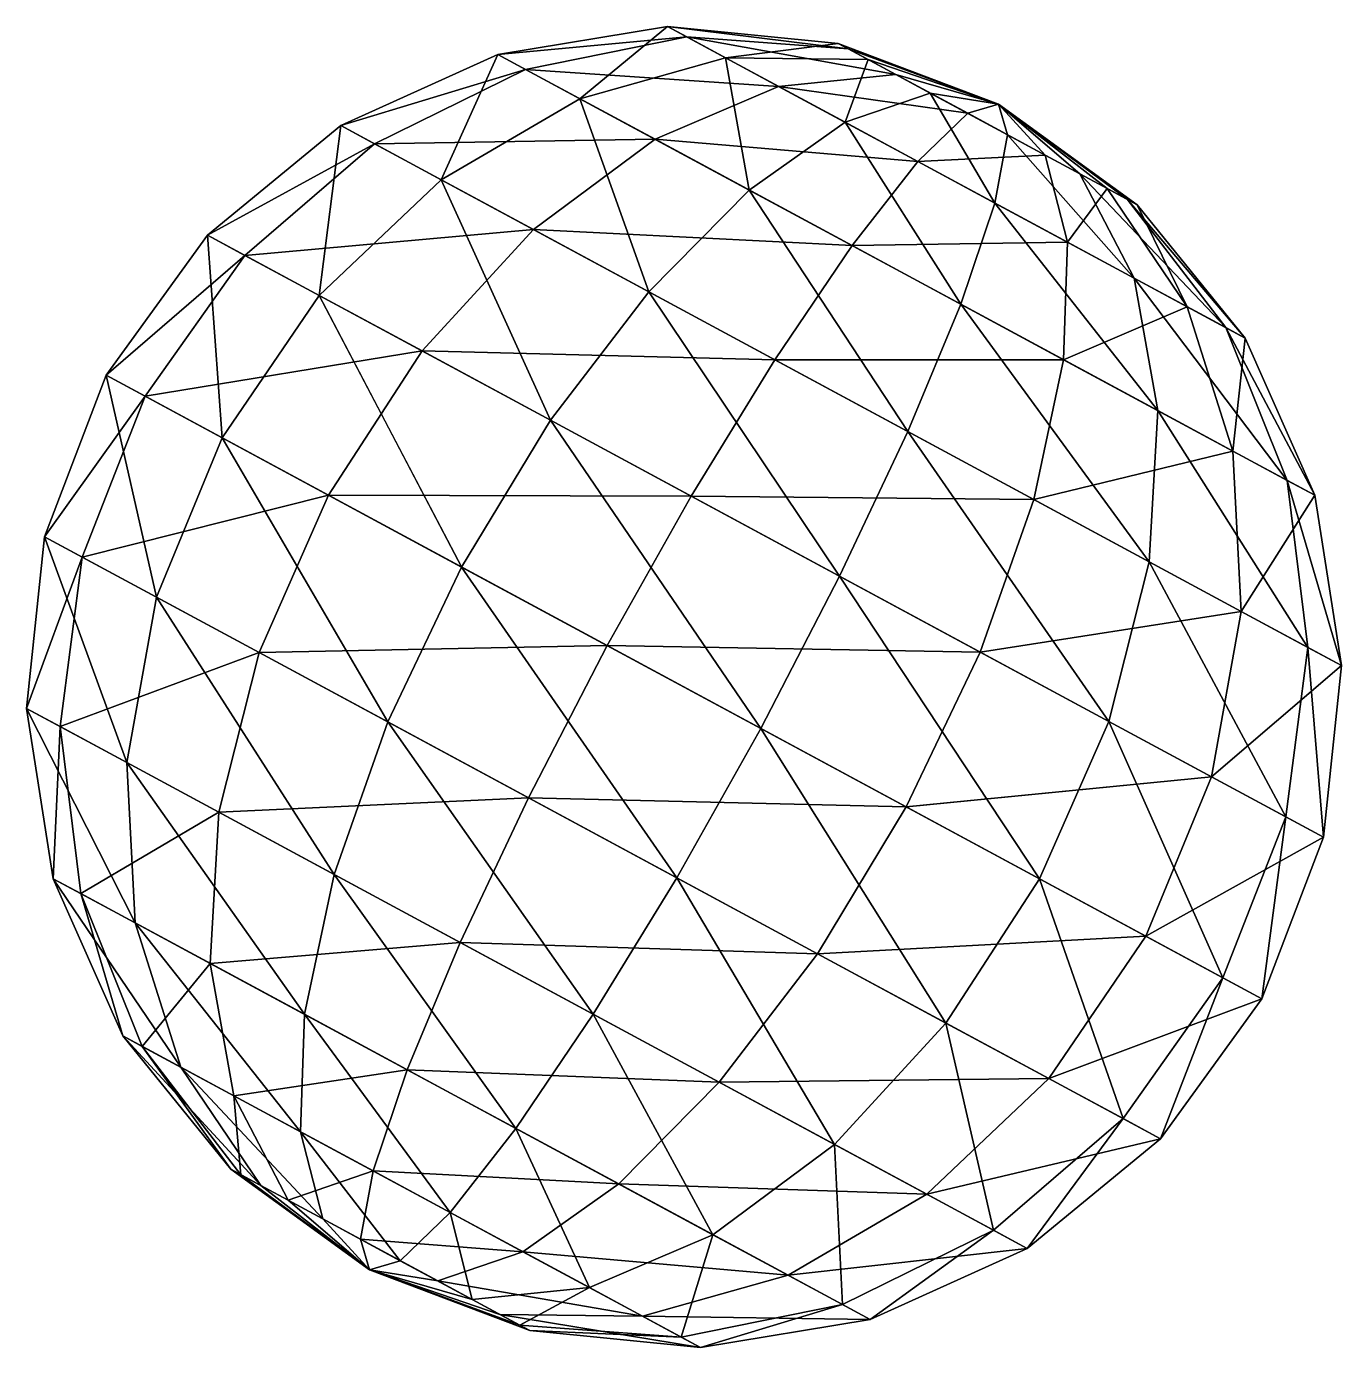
# Model space of a CAD drawing. Header units: metres. Extents: x -386 to 289, y -317 to 299.
# Drawn here: x 115.7 to 175.3, y -211.6 to -151.7 of the extents above; entities that cross this region are included whole.
import ezdxf

# ---------------------------------------------------------------- set-up
doc = ezdxf.new("R2010")
doc.units = ezdxf.units.M

msp = doc.modelspace()

# ---------------------------------------------------------------- linework, layer by layer
for points in [[(145.63324, -152.20924, -435.0948), (137.06598, -153.00389, -426.57626), (144.75018, -151.73277, -427.39532), (144.75029, -151.73267, -427.39523)], [(144.75018, -151.73277, -427.39532), (137.06598, -153.00389, -426.57626), (140.77583, -155.00562, -416.4369), (140.77594, -155.00551, -416.4368)], [(144.75018, -151.73277, -427.39532), (140.77583, -155.00562, -416.4369), (147.37344, -153.14821, -420.22568), (147.37355, -153.1481, -420.2256)], [(152.9425, -152.74765, -432.33466), (145.63324, -152.20924, -435.0948), (144.75018, -151.73277, -427.39532), (144.75029, -151.73267, -427.39523)], [(152.9425, -152.74765, -432.33466), (144.75018, -151.73277, -427.39532), (152.4854, -152.50102, -428.34912), (152.4855, -152.50092, -428.34903)], [(152.4854, -152.50102, -428.34912), (144.75018, -151.73277, -427.39532), (147.37344, -153.14821, -420.22568), (147.37355, -153.1481, -420.2256)], [(145.63324, -152.20924, -435.0948), (138.31482, -153.67773, -437.46497), (137.06598, -153.00389, -426.57626), (137.06609, -153.00378, -426.57617)], [(149.786, -154.44995, -441.26102), (138.31482, -153.67773, -437.46497), (145.63324, -152.20924, -435.0948), (145.63335, -152.20914, -435.0947)], [(155.09213, -153.90753, -435.52655), (149.786, -154.44995, -441.26102), (145.63324, -152.20924, -435.0948), (145.63335, -152.20914, -435.0947)], [(155.09213, -153.90753, -435.52655), (145.63324, -152.20924, -435.0948), (152.9425, -152.74765, -432.33466), (152.94261, -152.74754, -432.33456)], [(152.4854, -152.50102, -428.34912), (147.37344, -153.14821, -420.22568), (153.84329, -153.2337, -424.63785), (153.8434, -153.2336, -424.63776)], [(159.74449, -155.25627, -429.37268), (152.9425, -152.74765, -432.33466), (152.4854, -152.50102, -428.34912), (152.4855, -152.50092, -428.34903)], [(159.74449, -155.25627, -429.37268), (152.4854, -152.50102, -428.34912), (153.84329, -153.2337, -424.63785), (153.8434, -153.2336, -424.63776)], [(138.31482, -153.67773, -437.46497), (129.95647, -156.22775, -425.94778), (137.06598, -153.00389, -426.57626), (137.06609, -153.00378, -426.57617)], [(137.06598, -153.00389, -426.57626), (129.95647, -156.22775, -425.94778), (134.50008, -158.67935, -413.52963), (134.50018, -158.67924, -413.52954)], [(137.06598, -153.00389, -426.57626), (134.50008, -158.67935, -413.52963), (140.77583, -155.00562, -416.4369), (140.77594, -155.00551, -416.4368)], [(147.37344, -153.14821, -420.22568), (140.77583, -155.00562, -416.4369), (148.4503, -159.14655, -409.7636), (148.45041, -159.14644, -409.76352)], [(147.37344, -153.14821, -420.22568), (148.4503, -159.14655, -409.7636), (152.80011, -156.07628, -415.507), (152.80022, -156.07617, -415.5069)], [(153.84329, -153.2337, -424.63785), (147.37344, -153.14821, -420.22568), (152.80011, -156.07628, -415.507), (152.80022, -156.07617, -415.5069)], [(159.74449, -155.25627, -429.37268), (155.09213, -153.90753, -435.52655), (152.9425, -152.74765, -432.33466), (152.94261, -152.74754, -432.33456)], [(138.31482, -153.67773, -437.46497), (131.48596, -157.05302, -439.28366), (129.95647, -156.22775, -425.94778), (129.95657, -156.22765, -425.9477)], [(144.1877, -156.84656, -446.18533), (131.48596, -157.05302, -439.28366), (138.31482, -153.67773, -437.46497), (138.31493, -153.67763, -437.46487)], [(149.786, -154.44995, -441.26102), (144.1877, -156.84656, -446.18533), (138.31482, -153.67773, -437.46497), (138.31493, -153.67763, -437.46487)], [(153.84329, -153.2337, -424.63785), (152.80011, -156.07628, -415.507), (156.65234, -154.74939, -422.19525), (156.65245, -154.74928, -422.19516)], [(159.74449, -155.25627, -429.37268), (153.84329, -153.2337, -424.63785), (156.65234, -154.74939, -422.19525), (156.65245, -154.74928, -422.19516)], [(158.35829, -155.66986, -437.0695), (149.786, -154.44995, -441.26102), (155.09213, -153.90753, -435.52655), (155.09224, -153.90742, -435.52646)], [(159.74449, -155.25627, -429.37268), (158.35829, -155.66986, -437.0695), (155.09213, -153.90753, -435.52655), (155.09224, -153.90742, -435.52646)], [(155.09213, -153.90753, -435.52655), (155.09213, -153.90753, -435.52655), (158.35829, -155.66986, -437.0695), (158.3584, -155.66975, -437.0694)], [(140.77583, -155.00562, -416.4369), (134.50008, -158.67935, -413.52963), (143.89935, -163.75093, -405.3566), (143.89946, -163.75082, -405.3565)], [(140.77583, -155.00562, -416.4369), (143.89935, -163.75093, -405.3566), (148.4503, -159.14655, -409.7636), (148.45041, -159.14644, -409.76352)], [(156.09573, -157.85449, -444.2418), (144.1877, -156.84656, -446.18533), (149.786, -154.44995, -441.26102), (149.7861, -154.44984, -441.26093)], [(158.35829, -155.66986, -437.0695), (156.09573, -157.85449, -444.2418), (149.786, -154.44995, -441.26102), (149.7861, -154.44984, -441.26093)], [(149.786, -154.44995, -441.26102), (149.786, -154.44995, -441.26102), (156.09573, -157.85449, -444.2418), (156.09584, -157.85439, -444.2417)], [(156.65234, -154.74939, -422.19525), (152.80011, -156.07628, -415.507), (159.57613, -159.73242, -414.50357), (159.57623, -159.73232, -414.50348)], [(156.65234, -154.74939, -422.19525), (159.57613, -159.73242, -414.50357), (160.15987, -156.64194, -421.67587), (160.15997, -156.64183, -421.67578)], [(159.74449, -155.25627, -429.37268), (156.65234, -154.74939, -422.19525), (160.15987, -156.64194, -421.67587), (160.15997, -156.64183, -421.67578)], [(159.74449, -155.25627, -429.37268), (161.86581, -157.56241, -436.5501), (158.35829, -155.66986, -437.0695), (158.3584, -155.66975, -437.0694)], [(159.74449, -155.25627, -429.37268), (160.15987, -156.64194, -421.67587), (163.42603, -158.40427, -423.2188), (163.42613, -158.40416, -423.21872)], [(159.74449, -155.25627, -429.37268), (163.42603, -158.40427, -423.2188), (165.57565, -159.56415, -426.4107), (165.57576, -159.56404, -426.4106)], [(159.74449, -155.25627, -429.37268), (165.57565, -159.56415, -426.4107), (166.03276, -159.81078, -430.39624), (166.03287, -159.81067, -430.39615)], [(159.74449, -155.25627, -429.37268), (166.03276, -159.81078, -430.39624), (164.67487, -159.0781, -434.1075), (164.67497, -159.07799, -434.10742)], [(159.74449, -155.25627, -429.37268), (164.67487, -159.0781, -434.1075), (161.86581, -157.56241, -436.5501), (161.86592, -157.5623, -436.55002)], [(152.80011, -156.07628, -415.507), (148.4503, -159.14655, -409.7636), (158.03304, -164.31711, -408.3446), (158.03314, -164.317, -408.3445)], [(152.80011, -156.07628, -415.507), (158.03304, -164.31711, -408.3446), (159.57613, -159.73242, -414.50357), (159.57623, -159.73232, -414.50348)], [(161.86581, -157.56241, -436.5501), (156.09573, -157.85449, -444.2418), (158.35829, -155.66986, -437.0695), (158.3584, -155.66975, -437.0694)], [(131.48596, -157.05302, -439.28366), (123.90613, -161.18466, -425.5527), (129.95647, -156.22775, -425.94778), (129.95657, -156.22765, -425.9477)], [(129.95647, -156.22775, -425.94778), (123.90613, -161.18466, -425.5527), (128.97388, -163.91907, -411.70206), (128.97398, -163.91896, -411.70197)], [(129.95647, -156.22775, -425.94778), (128.97388, -163.91907, -411.70206), (134.50008, -158.67935, -413.52963), (134.50018, -158.67924, -413.52954)], [(160.15987, -156.64194, -421.67587), (159.57613, -159.73242, -414.50357), (165.88586, -163.13696, -417.48434), (165.88597, -163.13686, -417.48425)], [(160.15987, -156.64194, -421.67587), (165.88586, -163.13696, -417.48434), (163.42603, -158.40427, -423.2188), (163.42613, -158.40416, -423.21872)], [(131.48596, -157.05302, -439.28366), (125.61207, -162.10513, -440.42694), (123.90613, -161.18466, -425.5527), (123.90623, -161.18456, -425.5526)], [(138.67876, -160.93405, -449.9639), (125.61207, -162.10513, -440.42694), (131.48596, -157.05302, -439.28366), (131.48607, -157.05292, -439.28357)], [(144.1877, -156.84656, -446.18533), (138.67876, -160.93405, -449.9639), (131.48596, -157.05302, -439.28366), (131.48607, -157.05292, -439.28357)], [(153.11101, -161.66132, -450.40076), (138.67876, -160.93405, -449.9639), (144.1877, -156.84656, -446.18533), (144.1878, -156.84645, -446.18524)], [(156.09573, -157.85449, -444.2418), (153.11101, -161.66132, -450.40076), (144.1877, -156.84656, -446.18533), (144.1878, -156.84645, -446.18524)], [(144.1877, -156.84656, -446.18533), (144.1877, -156.84656, -446.18533), (153.11101, -161.66132, -450.40076), (153.11111, -161.66121, -450.40067)], [(162.87175, -161.51064, -443.23837), (153.11101, -161.66132, -450.40076), (156.09573, -157.85449, -444.2418), (156.09584, -157.85439, -444.2417)], [(161.86581, -157.56241, -436.5501), (162.87175, -161.51064, -443.23837), (156.09573, -157.85449, -444.2418), (156.09584, -157.85439, -444.2417)], [(164.67487, -159.0781, -434.1075), (162.87175, -161.51064, -443.23837), (161.86581, -157.56241, -436.5501), (161.86592, -157.5623, -436.55002)], [(163.42603, -158.40427, -423.2188), (165.88586, -163.13696, -417.48434), (170.03862, -165.37767, -423.65057), (170.03873, -165.37756, -423.65048)], [(163.42603, -158.40427, -423.2188), (170.03862, -165.37767, -423.65057), (165.57565, -159.56415, -426.4107), (165.57576, -159.56404, -426.4106)], [(134.50008, -158.67935, -413.52963), (128.97388, -163.91907, -411.70206), (139.4574, -169.57567, -402.5862), (139.4575, -169.57556, -402.58612)], [(134.50008, -158.67935, -413.52963), (139.4574, -169.57567, -402.5862), (143.89935, -163.75093, -405.3566), (143.89946, -163.75082, -405.3565)], [(148.4503, -159.14655, -409.7636), (143.89935, -163.75093, -405.3566), (155.63576, -170.08356, -403.61865), (155.63586, -170.08345, -403.61856)], [(148.4503, -159.14655, -409.7636), (155.63576, -170.08356, -403.61865), (158.03304, -164.31711, -408.3446), (158.03314, -164.317, -408.3445)], [(164.67487, -159.0781, -434.1075), (168.29842, -164.43872, -438.51968), (162.87175, -161.51064, -443.23837), (162.87186, -161.51053, -443.23828)], [(166.03276, -159.81078, -430.39624), (168.29842, -164.43872, -438.51968), (164.67487, -159.0781, -434.1075), (164.67497, -159.07799, -434.10742)], [(159.57613, -159.73242, -414.50357), (158.03304, -164.31711, -408.3446), (166.95634, -169.13187, -412.56003), (166.95645, -169.13176, -412.55994)], [(159.57613, -159.73242, -414.50357), (166.95634, -169.13187, -412.56003), (165.88586, -163.13696, -417.48434), (165.88597, -163.13686, -417.48425)], [(165.57565, -159.56415, -426.4107), (170.03862, -165.37767, -423.65057), (170.92168, -165.85416, -431.35004), (170.92178, -165.85405, -431.34995)], [(165.57565, -159.56415, -426.4107), (170.92168, -165.85416, -431.35004), (166.03276, -159.81078, -430.39624), (166.03287, -159.81067, -430.39615)], [(166.03276, -159.81078, -430.39624), (170.92168, -165.85416, -431.35004), (168.29842, -164.43872, -438.51968), (168.29852, -164.43861, -438.5196)], [(138.67876, -160.93405, -449.9639), (133.63458, -166.43384, -452.33917), (125.61207, -162.10513, -440.42694), (125.61217, -162.10503, -440.42685)], [(149.60753, -166.8309, -455.1267), (133.63458, -166.43384, -452.33917), (138.67876, -160.93405, -449.9639), (138.67886, -160.93394, -449.9638)], [(153.11101, -161.66132, -450.40076), (149.60753, -166.8309, -455.1267), (138.67876, -160.93405, -449.9639), (138.67886, -160.93394, -449.9638)], [(138.67876, -160.93405, -449.9639), (138.67876, -160.93405, -449.9639), (149.60753, -166.8309, -455.1267), (149.60764, -166.8308, -455.12662)], [(125.61207, -162.10513, -440.42694), (119.3273, -167.5368, -425.41797), (123.90613, -161.18466, -425.5527), (123.90623, -161.18456, -425.5526)], [(123.90613, -161.18466, -425.5527), (119.3273, -167.5368, -425.41797), (124.57382, -170.36766, -411.0787), (124.57392, -170.36755, -411.0786)], [(123.90613, -161.18466, -425.5527), (124.57382, -170.36766, -411.0787), (128.97388, -163.91907, -411.70206), (128.97398, -163.91896, -411.70197)], [(162.87175, -161.51064, -443.23837), (162.69374, -166.83188, -448.98172), (153.11101, -161.66132, -450.40076), (153.11111, -161.66121, -450.40067)], [(168.29842, -164.43872, -438.51968), (162.69374, -166.83188, -448.98172), (162.87175, -161.51064, -443.23837), (162.87186, -161.51053, -443.23828)], [(125.61207, -162.10513, -440.42694), (121.093414, -168.48975, -440.8169), (119.3273, -167.5368, -425.41797), (119.3274, -167.5367, -425.41788)], [(133.63458, -166.43384, -452.33917), (121.093414, -168.48975, -440.8169), (125.61207, -162.10513, -440.42694), (125.61217, -162.10503, -440.42685)], [(162.69374, -166.83188, -448.98172), (149.60753, -166.8309, -455.1267), (153.11101, -161.66132, -450.40076), (153.11111, -161.66121, -450.40067)], [(165.88586, -163.13696, -417.48434), (166.95634, -169.13187, -412.56003), (172.82922, -172.3007, -421.2804), (172.82933, -172.3006, -421.2803)], [(165.88586, -163.13696, -417.48434), (172.82922, -172.3007, -421.2804), (170.03862, -165.37767, -423.65057), (170.03873, -165.37756, -423.65048)], [(128.97388, -163.91907, -411.70206), (124.57382, -170.36766, -411.0787), (135.42717, -176.22382, -401.6413), (135.42728, -176.22371, -401.6412)], [(128.97388, -163.91907, -411.70206), (135.42717, -176.22382, -401.6413), (139.4574, -169.57567, -402.5862), (139.4575, -169.57556, -402.58612)], [(143.89935, -163.75093, -405.3566), (139.4574, -169.57567, -402.5862), (152.54765, -176.6388, -400.6478), (152.54776, -176.63869, -400.6477)], [(143.89935, -163.75093, -405.3566), (152.54765, -176.6388, -400.6478), (155.63576, -170.08356, -403.61865), (155.63586, -170.08345, -403.61856)], [(158.03304, -164.31711, -408.3446), (155.63576, -170.08356, -403.61865), (166.56453, -175.9804, -408.7815), (166.56464, -175.98029, -408.7814)], [(158.03304, -164.31711, -408.3446), (166.56453, -175.9804, -408.7815), (166.95634, -169.13187, -412.56003), (166.95645, -169.13176, -412.55994)], [(168.29842, -164.43872, -438.51968), (170.36821, -170.97281, -442.30847), (162.69374, -166.83188, -448.98172), (162.69385, -166.83177, -448.98163)], [(170.92168, -165.85416, -431.35004), (170.36821, -170.97281, -442.30847), (168.29842, -164.43872, -438.51968), (168.29852, -164.43861, -438.5196)], [(170.03862, -165.37767, -423.65057), (172.82922, -172.3007, -421.2804), (174.07806, -172.97453, -432.1691), (174.07817, -172.97443, -432.169)], [(170.03862, -165.37767, -423.65057), (174.07806, -172.97453, -432.1691), (170.92168, -165.85416, -431.35004), (170.92178, -165.85405, -431.34995)], [(170.92168, -165.85416, -431.35004), (174.07806, -172.97453, -432.1691), (170.36821, -170.97281, -442.30847), (170.36832, -170.9727, -442.30838)], [(133.63458, -166.43384, -452.33917), (129.39893, -172.97116, -453.14935), (121.093414, -168.48975, -440.8169), (121.09351, -168.48964, -440.8168)], [(145.82405, -173.01093, -458.09756), (129.39893, -172.97116, -453.14935), (133.63458, -166.43384, -452.33917), (133.63469, -166.43373, -452.33908)], [(149.60753, -166.8309, -455.1267), (145.82405, -173.01093, -458.09756), (133.63458, -166.43384, -452.33917), (133.63469, -166.43373, -452.33908)], [(133.63458, -166.43384, -452.33917), (133.63458, -166.43384, -452.33917), (145.82405, -173.01093, -458.09756), (145.82416, -173.01082, -458.09747)], [(161.34393, -173.16351, -453.38876), (145.82405, -173.01093, -458.09756), (149.60753, -166.8309, -455.1267), (149.60764, -166.8308, -455.12662)], [(162.69374, -166.83188, -448.98172), (161.34393, -173.16351, -453.38876), (149.60753, -166.8309, -455.1267), (149.60764, -166.8308, -455.12662)], [(170.36821, -170.97281, -442.30847), (161.34393, -173.16351, -453.38876), (162.69374, -166.83188, -448.98172), (162.69385, -166.83177, -448.98163)], [(121.093414, -168.48975, -440.8169), (116.53202, -174.85129, -425.5527), (119.3273, -167.5368, -425.41797), (119.3274, -167.5367, -425.41788)], [(119.3273, -167.5368, -425.41797), (116.53202, -174.85129, -425.5527), (121.59976, -177.5857, -411.70206), (121.59986, -177.58559, -411.70197)], [(119.3273, -167.5368, -425.41797), (121.59976, -177.5857, -411.70206), (124.57382, -170.36766, -411.0787), (124.57392, -170.36755, -411.0786)], [(121.093414, -168.48975, -440.8169), (118.23795, -175.77176, -440.42694), (116.53202, -174.85129, -425.5527), (116.53212, -174.85118, -425.5526)], [(129.39893, -172.97116, -453.14935), (118.23795, -175.77176, -440.42694), (121.093414, -168.48975, -440.8169), (121.09351, -168.48964, -440.8168)], [(166.95634, -169.13187, -412.56003), (166.56453, -175.9804, -408.7815), (173.75732, -179.86142, -419.4617), (173.75743, -179.86131, -419.4616)], [(166.95634, -169.13187, -412.56003), (173.75732, -179.86142, -419.4617), (172.82922, -172.3007, -421.2804), (172.82933, -172.3006, -421.2803)], [(139.4574, -169.57567, -402.5862), (135.42717, -176.22382, -401.6413), (148.9792, -183.53609, -399.6345), (148.97931, -183.53598, -399.6344)], [(139.4574, -169.57567, -402.5862), (148.9792, -183.53609, -399.6345), (152.54765, -176.6388, -400.6478), (152.54776, -176.63869, -400.6477)], [(124.57382, -170.36766, -411.0787), (121.59976, -177.5857, -411.70206), (132.08328, -183.2423, -402.5862), (132.08339, -183.24219, -402.58612)], [(124.57382, -170.36766, -411.0787), (132.08328, -183.2423, -402.5862), (135.42717, -176.22382, -401.6413), (135.42728, -176.22371, -401.6412)], [(155.63576, -170.08356, -403.61865), (152.54765, -176.6388, -400.6478), (164.73712, -183.21587, -406.4062), (164.73723, -183.21576, -406.4061)], [(155.63576, -170.08356, -403.61865), (164.73712, -183.21587, -406.4062), (166.56453, -175.9804, -408.7815), (166.56464, -175.98029, -408.7814)], [(170.36821, -170.97281, -442.30847), (170.74321, -178.23509, -445.21573), (161.34393, -173.16351, -453.38876), (161.34404, -173.1634, -453.38867)], [(174.07806, -172.97453, -432.1691), (170.74321, -178.23509, -445.21573), (170.36821, -170.97281, -442.30847), (170.36832, -170.9727, -442.30838)], [(172.82922, -172.3007, -421.2804), (173.75732, -179.86142, -419.4617), (175.28682, -180.68669, -432.79758), (175.28693, -180.68658, -432.7975)], [(172.82922, -172.3007, -421.2804), (175.28682, -180.68669, -432.79758), (174.07806, -172.97453, -432.1691), (174.07817, -172.97443, -432.169)], [(129.39893, -172.97116, -453.14935), (126.26047, -180.10048, -452.33917), (118.23795, -175.77176, -440.42694), (118.23805, -175.77165, -440.42685)], [(142.0184, -179.78026, -459.11087), (126.26047, -180.10048, -452.33917), (129.39893, -172.97116, -453.14935), (129.39903, -172.97105, -453.14926)], [(145.82405, -173.01093, -458.09756), (142.0184, -179.78026, -459.11087), (129.39893, -172.97116, -453.14935), (129.39903, -172.97105, -453.14926)], [(129.39893, -172.97116, -453.14935), (129.39893, -172.97116, -453.14935), (142.0184, -179.78026, -459.11087), (142.01851, -179.78015, -459.11078)], [(158.9143, -180.07405, -456.15915), (142.0184, -179.78026, -459.11087), (145.82405, -173.01093, -458.09756), (145.82416, -173.01082, -458.09747)], [(161.34393, -173.16351, -453.38876), (158.9143, -180.07405, -456.15915), (145.82405, -173.01093, -458.09756), (145.82416, -173.01082, -458.09747)], [(170.74321, -178.23509, -445.21573), (158.9143, -180.07405, -456.15915), (161.34393, -173.16351, -453.38876), (161.34404, -173.1634, -453.38867)], [(174.07806, -172.97453, -432.1691), (175.28682, -180.68669, -432.79758), (170.74321, -178.23509, -445.21573), (170.74332, -178.23499, -445.21564)], [(118.23795, -175.77176, -440.42694), (115.71077, -182.62965, -425.94778), (116.53202, -174.85129, -425.5527), (116.53212, -174.85118, -425.5526)], [(116.53202, -174.85129, -425.5527), (115.71077, -182.62965, -425.94778), (120.25439, -185.08125, -413.52963), (120.254486, -185.08115, -413.52954)], [(116.53202, -174.85129, -425.5527), (120.25439, -185.08125, -413.52963), (121.59976, -177.5857, -411.70206), (121.59986, -177.58559, -411.70197)], [(118.23795, -175.77176, -440.42694), (117.24027, -183.45493, -439.28366), (115.71077, -182.62965, -425.94778), (115.71087, -182.62955, -425.9477)], [(126.26047, -180.10048, -452.33917), (117.24027, -183.45493, -439.28366), (118.23795, -175.77176, -440.42694), (118.23805, -175.77165, -440.42685)], [(135.42717, -176.22382, -401.6413), (132.08328, -183.2423, -402.5862), (145.17354, -190.30542, -400.6478), (145.17365, -190.30531, -400.6477)], [(135.42717, -176.22382, -401.6413), (145.17354, -190.30542, -400.6478), (148.9792, -183.53609, -399.6345), (148.97931, -183.53598, -399.6344)], [(166.56453, -175.9804, -408.7815), (164.73712, -183.21587, -406.4062), (172.75963, -187.54459, -418.31842), (172.75974, -187.54448, -418.31833)], [(166.56453, -175.9804, -408.7815), (172.75963, -187.54459, -418.31842), (173.75732, -179.86142, -419.4617), (173.75743, -179.86131, -419.4616)], [(152.54765, -176.6388, -400.6478), (148.9792, -183.53609, -399.6345), (161.59866, -190.34518, -405.596), (161.59877, -190.34508, -405.59592)], [(152.54765, -176.6388, -400.6478), (161.59866, -190.34518, -405.596), (164.73712, -183.21587, -406.4062), (164.73723, -183.21576, -406.4061)], [(121.59976, -177.5857, -411.70206), (120.25439, -185.08125, -413.52963), (129.65366, -190.15283, -405.3566), (129.65376, -190.15273, -405.3565)], [(121.59976, -177.5857, -411.70206), (129.65366, -190.15283, -405.3566), (132.08328, -183.2423, -402.5862), (132.08339, -183.24219, -402.58612)], [(170.74321, -178.23509, -445.21573), (169.39783, -185.73065, -447.0433), (158.9143, -180.07405, -456.15915), (158.91441, -180.07394, -456.15906)], [(175.28682, -180.68669, -432.79758), (169.39783, -185.73065, -447.0433), (170.74321, -178.23509, -445.21573), (170.74332, -178.23499, -445.21564)], [(126.26047, -180.10048, -452.33917), (124.43306, -187.33594, -449.9639), (117.24027, -183.45493, -439.28366), (117.24037, -183.45482, -439.28357)], [(138.44994, -186.67755, -458.09756), (124.43306, -187.33594, -449.9639), (126.26047, -180.10048, -452.33917), (126.26057, -180.10037, -452.33908)], [(142.0184, -179.78026, -459.11087), (138.44994, -186.67755, -458.09756), (126.26047, -180.10048, -452.33917), (126.26057, -180.10037, -452.33908)], [(126.26047, -180.10048, -452.33917), (126.26047, -180.10048, -452.33917), (138.44994, -186.67755, -458.09756), (138.45004, -186.67744, -458.09747)], [(155.57043, -187.09253, -457.10406), (138.44994, -186.67755, -458.09756), (142.0184, -179.78026, -459.11087), (142.01851, -179.78015, -459.11078)], [(158.9143, -180.07405, -456.15915), (155.57043, -187.09253, -457.10406), (142.0184, -179.78026, -459.11087), (142.01851, -179.78015, -459.11078)], [(169.39783, -185.73065, -447.0433), (155.57043, -187.09253, -457.10406), (158.9143, -180.07405, -456.15915), (158.91441, -180.07394, -456.15906)], [(173.75732, -179.86142, -419.4617), (172.75963, -187.54459, -418.31842), (174.46558, -188.46506, -433.19266), (174.46568, -188.46495, -433.19257)], [(173.75732, -179.86142, -419.4617), (174.46558, -188.46506, -433.19266), (175.28682, -180.68669, -432.79758), (175.28693, -180.68658, -432.7975)], [(175.28682, -180.68669, -432.79758), (174.46558, -188.46506, -433.19266), (169.39783, -185.73065, -447.0433), (169.39793, -185.73055, -447.0432)], [(117.24027, -183.45493, -439.28366), (116.919525, -190.34181, -426.57626), (115.71077, -182.62965, -425.94778), (115.71087, -182.62955, -425.9477)], [(115.71077, -182.62965, -425.94778), (116.919525, -190.34181, -426.57626), (120.62938, -192.34354, -416.4369), (120.62948, -192.34343, -416.4368)], [(115.71077, -182.62965, -425.94778), (120.62938, -192.34354, -416.4369), (120.25439, -185.08125, -413.52963), (120.254486, -185.08115, -413.52954)], [(117.24027, -183.45493, -439.28366), (118.16836, -191.01564, -437.46497), (116.919525, -190.34181, -426.57626), (116.919624, -190.3417, -426.57617)], [(124.43306, -187.33594, -449.9639), (118.16836, -191.01564, -437.46497), (117.24027, -183.45493, -439.28366), (117.24037, -183.45482, -439.28357)], [(132.08328, -183.2423, -402.5862), (129.65366, -190.15283, -405.3566), (141.39006, -196.48544, -403.61865), (141.39017, -196.48534, -403.61856)], [(132.08328, -183.2423, -402.5862), (141.39006, -196.48544, -403.61865), (145.17354, -190.30542, -400.6478), (145.17365, -190.30531, -400.6477)], [(148.9792, -183.53609, -399.6345), (145.17354, -190.30542, -400.6478), (157.363, -196.8825, -406.4062), (157.36311, -196.8824, -406.4061)], [(148.9792, -183.53609, -399.6345), (157.363, -196.8825, -406.4062), (161.59866, -190.34518, -405.596), (161.59877, -190.34508, -405.59592)], [(164.73712, -183.21587, -406.4062), (161.59866, -190.34518, -405.596), (169.90417, -194.8266, -417.92847), (169.90428, -194.82649, -417.92838)], [(164.73712, -183.21587, -406.4062), (169.90417, -194.8266, -417.92847), (172.75963, -187.54459, -418.31842), (172.75974, -187.54448, -418.31833)], [(120.25439, -185.08125, -413.52963), (120.62938, -192.34354, -416.4369), (128.30385, -196.48447, -409.7636), (128.30396, -196.48436, -409.76352)], [(120.25439, -185.08125, -413.52963), (128.30385, -196.48447, -409.7636), (129.65366, -190.15283, -405.3566), (129.65376, -190.15273, -405.3565)], [(169.39783, -185.73065, -447.0433), (166.42377, -192.94868, -447.66666), (155.57043, -187.09253, -457.10406), (155.57054, -187.09242, -457.10397)], [(174.46558, -188.46506, -433.19266), (166.42377, -192.94868, -447.66666), (169.39783, -185.73065, -447.0433), (169.39793, -185.73055, -447.0432)], [(138.44994, -186.67755, -458.09756), (135.36183, -193.23279, -455.1267), (124.43306, -187.33594, -449.9639), (124.43316, -187.33583, -449.9638)], [(151.54019, -193.74068, -456.15915), (135.36183, -193.23279, -455.1267), (138.44994, -186.67755, -458.09756), (138.45004, -186.67744, -458.09747)], [(155.57043, -187.09253, -457.10406), (151.54019, -193.74068, -456.15915), (138.44994, -186.67755, -458.09756), (138.45004, -186.67744, -458.09747)], [(166.42377, -192.94868, -447.66666), (151.54019, -193.74068, -456.15915), (155.57043, -187.09253, -457.10406), (155.57054, -187.09242, -457.10397)], [(124.43306, -187.33594, -449.9639), (124.041245, -194.18448, -446.18533), (118.16836, -191.01564, -437.46497), (118.16846, -191.01553, -437.46487)], [(135.36183, -193.23279, -455.1267), (124.041245, -194.18448, -446.18533), (124.43306, -187.33594, -449.9639), (124.43316, -187.33583, -449.9638)], [(124.43306, -187.33594, -449.9639), (124.43306, -187.33594, -449.9639), (135.36183, -193.23279, -455.1267), (135.36194, -193.23268, -455.12662)], [(172.75963, -187.54459, -418.31842), (169.90417, -194.8266, -417.92847), (171.67029, -195.77954, -433.3274), (171.6704, -195.77943, -433.3273)], [(172.75963, -187.54459, -418.31842), (171.67029, -195.77954, -433.3274), (174.46558, -188.46506, -433.19266), (174.46568, -188.46495, -433.19257)], [(174.46558, -188.46506, -433.19266), (171.67029, -195.77954, -433.3274), (166.42377, -192.94868, -447.66666), (166.42387, -192.94858, -447.66656)], [(129.65366, -190.15283, -405.3566), (128.30385, -196.48447, -409.7636), (137.88658, -201.65503, -408.3446), (137.88669, -201.65492, -408.3445)], [(129.65366, -190.15283, -405.3566), (137.88658, -201.65503, -408.3446), (141.39006, -196.48544, -403.61865), (141.39017, -196.48534, -403.61856)], [(145.17354, -190.30542, -400.6478), (141.39006, -196.48544, -403.61865), (152.31883, -202.3823, -408.7815), (152.31894, -202.38219, -408.7814)], [(145.17354, -190.30542, -400.6478), (152.31883, -202.3823, -408.7815), (157.363, -196.8825, -406.4062), (157.36311, -196.8824, -406.4061)], [(118.16836, -191.01564, -437.46497), (120.07591, -197.4622, -427.39532), (116.919525, -190.34181, -426.57626), (116.919624, -190.3417, -426.57617)], [(116.919525, -190.34181, -426.57626), (120.07591, -197.4622, -427.39532), (122.69917, -198.87762, -420.22568), (122.69927, -198.87752, -420.2256)], [(116.919525, -190.34181, -426.57626), (122.69917, -198.87762, -420.22568), (120.62938, -192.34354, -416.4369), (120.62948, -192.34343, -416.4368)], [(161.59866, -190.34518, -405.596), (157.363, -196.8825, -406.4062), (165.38551, -201.21121, -418.31842), (165.38562, -201.2111, -418.31833)], [(161.59866, -190.34518, -405.596), (165.38551, -201.21121, -418.31842), (169.90417, -194.8266, -417.92847), (169.90428, -194.82649, -417.92838)], [(124.041245, -194.18448, -446.18533), (120.95897, -197.93867, -435.0948), (118.16836, -191.01564, -437.46497), (118.16846, -191.01553, -437.46487)], [(118.16836, -191.01564, -437.46497), (120.95897, -197.93867, -435.0948), (120.07591, -197.4622, -427.39532), (120.07601, -197.4621, -427.39523)], [(120.62938, -192.34354, -416.4369), (122.69917, -198.87762, -420.22568), (128.12585, -201.80571, -415.507), (128.12596, -201.8056, -415.5069)], [(120.62938, -192.34354, -416.4369), (128.12585, -201.80571, -415.507), (128.30385, -196.48447, -409.7636), (128.30396, -196.48436, -409.76352)], [(135.36183, -193.23279, -455.1267), (132.96455, -198.99924, -450.40076), (124.041245, -194.18448, -446.18533), (124.04134, -194.18437, -446.18524)], [(147.09824, -199.56541, -453.38876), (132.96455, -198.99924, -450.40076), (135.36183, -193.23279, -455.1267), (135.36194, -193.23268, -455.12662)], [(151.54019, -193.74068, -456.15915), (147.09824, -199.56541, -453.38876), (135.36183, -193.23279, -455.1267), (135.36194, -193.23268, -455.12662)], [(166.42377, -192.94868, -447.66666), (162.02371, -199.39728, -447.0433), (151.54019, -193.74068, -456.15915), (151.5403, -193.74057, -456.15906)], [(171.67029, -195.77954, -433.3274), (162.02371, -199.39728, -447.0433), (166.42377, -192.94868, -447.66666), (166.42387, -192.94858, -447.66656)], [(162.02371, -199.39728, -447.0433), (147.09824, -199.56541, -453.38876), (151.54019, -193.74068, -456.15915), (151.5403, -193.74057, -456.15906)], [(124.041245, -194.18448, -446.18533), (125.11173, -200.17938, -441.26102), (120.95897, -197.93867, -435.0948), (120.95907, -197.93857, -435.0947)], [(132.96455, -198.99924, -450.40076), (125.11173, -200.17938, -441.26102), (124.041245, -194.18448, -446.18533), (124.04134, -194.18437, -446.18524)], [(124.041245, -194.18448, -446.18533), (124.041245, -194.18448, -446.18533), (132.96455, -198.99924, -450.40076), (132.96466, -198.99913, -450.40067)], [(169.90417, -194.8266, -417.92847), (165.38551, -201.21121, -418.31842), (167.09146, -202.13168, -433.19266), (167.09157, -202.13158, -433.19257)], [(169.90417, -194.8266, -417.92847), (167.09146, -202.13168, -433.19266), (171.67029, -195.77954, -433.3274), (171.6704, -195.77943, -433.3273)], [(171.67029, -195.77954, -433.3274), (167.09146, -202.13168, -433.19266), (162.02371, -199.39728, -447.0433), (162.02382, -199.39717, -447.0432)], [(128.30385, -196.48447, -409.7636), (128.12585, -201.80571, -415.507), (134.90186, -205.46185, -414.50357), (134.90196, -205.46175, -414.50348)], [(128.30385, -196.48447, -409.7636), (134.90186, -205.46185, -414.50357), (137.88658, -201.65503, -408.3446), (137.88669, -201.65492, -408.3445)], [(141.39006, -196.48544, -403.61865), (137.88658, -201.65503, -408.3446), (146.80989, -206.46979, -412.56003), (146.81, -206.46968, -412.55994)], [(141.39006, -196.48544, -403.61865), (146.80989, -206.46979, -412.56003), (152.31883, -202.3823, -408.7815), (152.31894, -202.38219, -408.7814)], [(157.363, -196.8825, -406.4062), (152.31883, -202.3823, -408.7815), (159.51163, -206.26332, -419.4617), (159.51173, -206.26321, -419.4616)], [(157.363, -196.8825, -406.4062), (159.51163, -206.26332, -419.4617), (165.38551, -201.21121, -418.31842), (165.38562, -201.2111, -418.31833)], [(120.95897, -197.93867, -435.0948), (124.96483, -203.50557, -428.34912), (120.07591, -197.4622, -427.39532), (120.07601, -197.4621, -427.39523)], [(120.07591, -197.4622, -427.39532), (124.96483, -203.50557, -428.34912), (126.32272, -204.23825, -424.63785), (126.32282, -204.23814, -424.63776)], [(120.07591, -197.4622, -427.39532), (126.32272, -204.23825, -424.63785), (122.69917, -198.87762, -420.22568), (122.69927, -198.87752, -420.2256)], [(125.11173, -200.17938, -441.26102), (125.421936, -203.7522, -432.33466), (120.95897, -197.93867, -435.0948), (120.95907, -197.93857, -435.0947)], [(120.95897, -197.93867, -435.0948), (125.421936, -203.7522, -432.33466), (124.96483, -203.50557, -428.34912), (124.96493, -203.50546, -428.34903)], [(122.69917, -198.87762, -420.22568), (126.32272, -204.23825, -424.63785), (129.13177, -205.75394, -422.19528), (129.13188, -205.75383, -422.1952)], [(122.69917, -198.87762, -420.22568), (129.13177, -205.75394, -422.19528), (128.12585, -201.80571, -415.507), (128.12596, -201.8056, -415.5069)], [(132.96455, -198.99924, -450.40076), (131.42146, -203.58392, -444.2418), (125.11173, -200.17938, -441.26102), (125.11183, -200.17928, -441.26093)], [(142.54729, -204.1698, -448.98172), (131.42146, -203.58392, -444.2418), (132.96455, -198.99924, -450.40076), (132.96466, -198.99913, -450.40067)], [(147.09824, -199.56541, -453.38876), (142.54729, -204.1698, -448.98172), (132.96455, -198.99924, -450.40076), (132.96466, -198.99913, -450.40067)], [(156.49751, -204.637, -445.21573), (142.54729, -204.1698, -448.98172), (147.09824, -199.56541, -453.38876), (147.09834, -199.5653, -453.38867)], [(162.02371, -199.39728, -447.0433), (156.49751, -204.637, -445.21573), (147.09824, -199.56541, -453.38876), (147.09834, -199.5653, -453.38867)], [(167.09146, -202.13168, -433.19266), (156.49751, -204.637, -445.21573), (162.02371, -199.39728, -447.0433), (162.02382, -199.39717, -447.0432)], [(131.42146, -203.58392, -444.2418), (127.57156, -204.91208, -435.52655), (125.11173, -200.17938, -441.26102), (125.11183, -200.17928, -441.26093)], [(125.11173, -200.17938, -441.26102), (127.57156, -204.91208, -435.52655), (125.421936, -203.7522, -432.33466), (125.422035, -203.75209, -432.33456)], [(125.11173, -200.17938, -441.26102), (125.11173, -200.17938, -441.26102), (131.42146, -203.58392, -444.2418), (131.42157, -203.58382, -444.2417)], [(137.88658, -201.65503, -408.3446), (134.90186, -205.46185, -414.50357), (141.2116, -208.8664, -417.48434), (141.2117, -208.86629, -417.48425)], [(137.88658, -201.65503, -408.3446), (141.2116, -208.8664, -417.48434), (146.80989, -206.46979, -412.56003), (146.81, -206.46968, -412.55994)], [(165.38551, -201.21121, -418.31842), (159.51163, -206.26332, -419.4617), (161.04112, -207.0886, -432.79758), (161.04123, -207.08849, -432.7975)], [(165.38551, -201.21121, -418.31842), (161.04112, -207.0886, -432.79758), (167.09146, -202.13168, -433.19266), (167.09157, -202.13158, -433.19257)], [(128.12585, -201.80571, -415.507), (129.13177, -205.75394, -422.19528), (132.6393, -207.64648, -421.67587), (132.6394, -207.64638, -421.67578)], [(128.12585, -201.80571, -415.507), (132.6393, -207.64648, -421.67587), (134.90186, -205.46185, -414.50357), (134.90196, -205.46175, -414.50348)], [(167.09146, -202.13168, -433.19266), (161.04112, -207.0886, -432.79758), (156.49751, -204.637, -445.21573), (156.49762, -204.63689, -445.21564)], [(152.31883, -202.3823, -408.7815), (146.80989, -206.46979, -412.56003), (152.68277, -209.63861, -421.2804), (152.68288, -209.6385, -421.2803)], [(152.31883, -202.3823, -408.7815), (152.68277, -209.63861, -421.2804), (159.51163, -206.26332, -419.4617), (159.51173, -206.26321, -419.4616)], [(125.421936, -203.7522, -432.33466), (131.2531, -208.06007, -429.37268), (124.96483, -203.50557, -428.34912), (124.96493, -203.50546, -428.34903)], [(124.96483, -203.50557, -428.34912), (131.2531, -208.06007, -429.37268), (126.32272, -204.23825, -424.63785), (126.32282, -204.23814, -424.63776)], [(127.57156, -204.91208, -435.52655), (131.2531, -208.06007, -429.37268), (125.421936, -203.7522, -432.33466), (125.422035, -203.75209, -432.33456)], [(131.42146, -203.58392, -444.2418), (130.83772, -206.67441, -437.0695), (127.57156, -204.91208, -435.52655), (127.57166, -204.91197, -435.52646)], [(138.19748, -207.24007, -443.23837), (130.83772, -206.67441, -437.0695), (131.42146, -203.58392, -444.2418), (131.42157, -203.58382, -444.2417)], [(142.54729, -204.1698, -448.98172), (138.19748, -207.24007, -443.23837), (131.42146, -203.58392, -444.2418), (131.42157, -203.58382, -444.2417)], [(126.32272, -204.23825, -424.63785), (131.2531, -208.06007, -429.37268), (129.13177, -205.75394, -422.19528), (129.13188, -205.75383, -422.1952)], [(150.22176, -208.31073, -442.30847), (138.19748, -207.24007, -443.23837), (142.54729, -204.1698, -448.98172), (142.5474, -204.1697, -448.98163)], [(156.49751, -204.637, -445.21573), (150.22176, -208.31073, -442.30847), (142.54729, -204.1698, -448.98172), (142.5474, -204.1697, -448.98163)], [(161.04112, -207.0886, -432.79758), (150.22176, -208.31073, -442.30847), (156.49751, -204.637, -445.21573), (156.49762, -204.63689, -445.21564)], [(130.83772, -206.67441, -437.0695), (131.2531, -208.06007, -429.37268), (127.57156, -204.91208, -435.52655), (127.57166, -204.91197, -435.52646)], [(129.13177, -205.75394, -422.19528), (131.2531, -208.06007, -429.37268), (132.6393, -207.64648, -421.67587), (132.6394, -207.64638, -421.67578)], [(134.90186, -205.46185, -414.50357), (132.6393, -207.64648, -421.67587), (135.90546, -209.40881, -423.2188), (135.90556, -209.4087, -423.21872)], [(134.90186, -205.46185, -414.50357), (135.90546, -209.40881, -423.2188), (141.2116, -208.8664, -417.48434), (141.2117, -208.86629, -417.48425)], [(146.80989, -206.46979, -412.56003), (141.2116, -208.8664, -417.48434), (145.36435, -211.1071, -423.65057), (145.36446, -211.107, -423.65048)], [(146.80989, -206.46979, -412.56003), (145.36435, -211.1071, -423.65057), (152.68277, -209.63861, -421.2804), (152.68288, -209.6385, -421.2803)], [(159.51163, -206.26332, -419.4617), (152.68277, -209.63861, -421.2804), (153.93161, -210.31245, -432.1691), (153.93172, -210.31235, -432.169)], [(159.51163, -206.26332, -419.4617), (153.93161, -210.31245, -432.1691), (161.04112, -207.0886, -432.79758), (161.04123, -207.08849, -432.7975)], [(134.34525, -208.56696, -436.55008), (131.2531, -208.06007, -429.37268), (130.83772, -206.67441, -437.0695), (130.83783, -206.6743, -437.0694)], [(138.19748, -207.24007, -443.23837), (134.34525, -208.56696, -436.55008), (130.83772, -206.67441, -437.0695), (130.83783, -206.6743, -437.0694)], [(132.6393, -207.64648, -421.67587), (131.2531, -208.06007, -429.37268), (135.90546, -209.40881, -423.2188), (135.90556, -209.4087, -423.21872)], [(143.62415, -210.16814, -438.51968), (134.34525, -208.56696, -436.55008), (138.19748, -207.24007, -443.23837), (138.19759, -207.23996, -443.23828)], [(150.22176, -208.31073, -442.30847), (143.62415, -210.16814, -438.51968), (138.19748, -207.24007, -443.23837), (138.19759, -207.23996, -443.23828)], [(161.04112, -207.0886, -432.79758), (153.93161, -210.31245, -432.1691), (150.22176, -208.31073, -442.30847), (150.22186, -208.31062, -442.30838)], [(135.90546, -209.40881, -423.2188), (131.2531, -208.06007, -429.37268), (138.05508, -210.5687, -426.4107), (138.05519, -210.56859, -426.4106)], [(138.05508, -210.5687, -426.4107), (131.2531, -208.06007, -429.37268), (138.51219, -210.81532, -430.39624), (138.5123, -210.81522, -430.39615)], [(138.51219, -210.81532, -430.39624), (131.2531, -208.06007, -429.37268), (137.1543, -210.08264, -434.1075), (137.1544, -210.08253, -434.10742)], [(137.1543, -210.08264, -434.1075), (131.2531, -208.06007, -429.37268), (134.34525, -208.56696, -436.55008), (134.34535, -208.56685, -436.55)], [(143.62415, -210.16814, -438.51968), (137.1543, -210.08264, -434.1075), (134.34525, -208.56696, -436.55008), (134.34535, -208.56685, -436.55)], [(141.2116, -208.8664, -417.48434), (135.90546, -209.40881, -423.2188), (138.05508, -210.5687, -426.4107), (138.05519, -210.56859, -426.4106)], [(141.2116, -208.8664, -417.48434), (138.05508, -210.5687, -426.4107), (145.36435, -211.1071, -423.65057), (145.36446, -211.107, -423.65048)], [(153.93161, -210.31245, -432.1691), (143.62415, -210.16814, -438.51968), (150.22176, -208.31073, -442.30847), (150.22186, -208.31062, -442.30838)], [(152.68277, -209.63861, -421.2804), (145.36435, -211.1071, -423.65057), (146.2474, -211.58357, -431.35004), (146.24751, -211.58347, -431.34995)], [(152.68277, -209.63861, -421.2804), (146.2474, -211.58357, -431.35004), (153.93161, -210.31245, -432.1691), (153.93172, -210.31235, -432.169)], [(146.2474, -211.58357, -431.35004), (138.51219, -210.81532, -430.39624), (137.1543, -210.08264, -434.1075), (137.1544, -210.08253, -434.10742)], [(146.2474, -211.58357, -431.35004), (137.1543, -210.08264, -434.1075), (143.62415, -210.16814, -438.51968), (143.62425, -210.16803, -438.5196)], [(145.36435, -211.1071, -423.65057), (138.05508, -210.5687, -426.4107), (138.51219, -210.81532, -430.39624), (138.5123, -210.81522, -430.39615)], [(153.93161, -210.31245, -432.1691), (146.2474, -211.58357, -431.35004), (143.62415, -210.16814, -438.51968), (143.62425, -210.16803, -438.5196)], [(145.36435, -211.1071, -423.65057), (138.51219, -210.81532, -430.39624), (146.2474, -211.58357, -431.35004), (146.24751, -211.58347, -431.34995)]]:
    msp.add_3dface(points)

doc.saveas('drawing.dxf')
